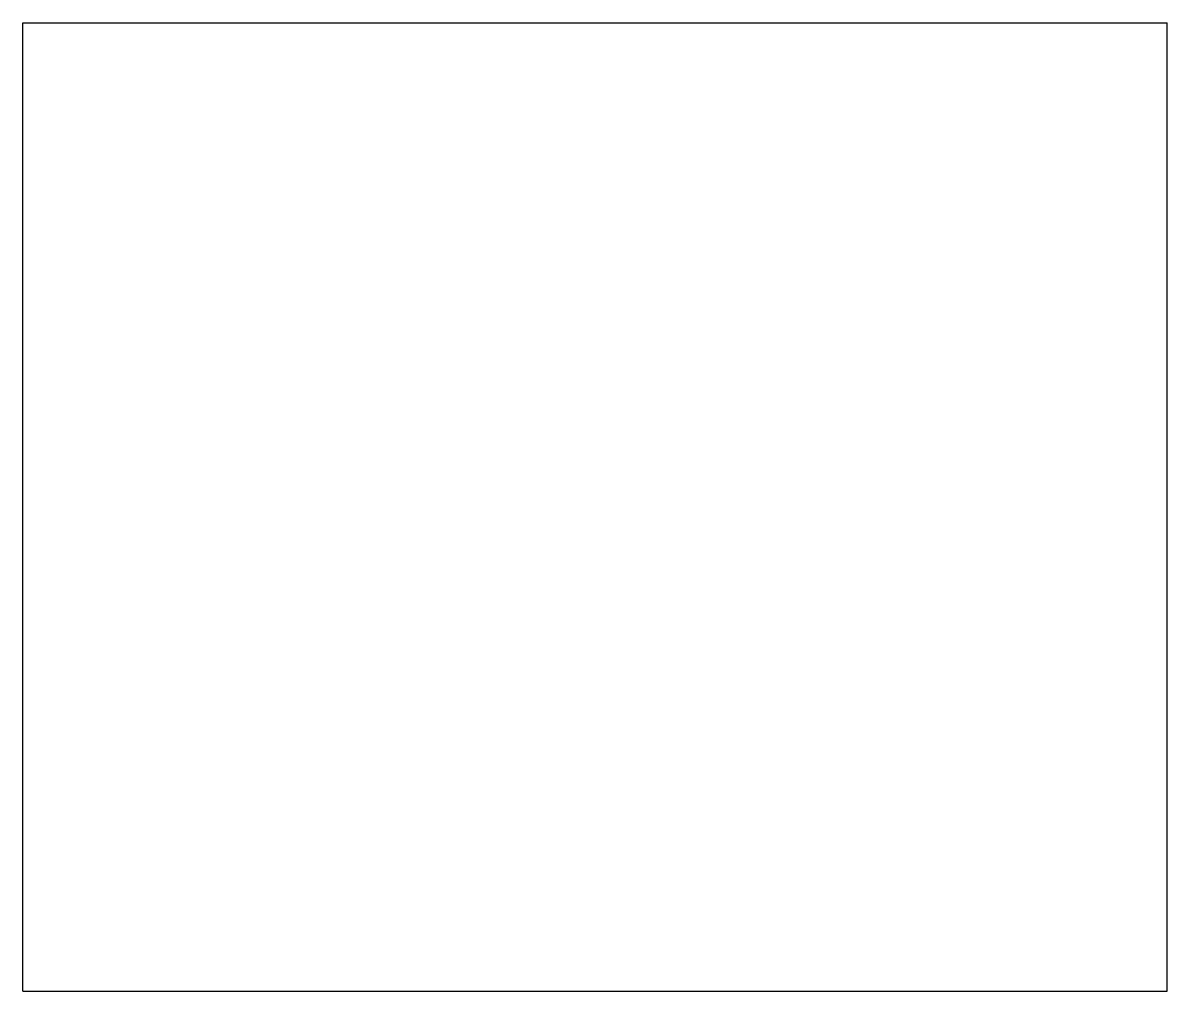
# Model space of a CAD drawing. Header units: metres. Extents: x -1875 to 6496, y -750 to 1895.
# Drawn here: x -750 to -100, y 1345 to 1895 of the extents above.
import ezdxf

# ---------------------------------------------------------------- set-up
doc = ezdxf.new("R2010")
doc.units = ezdxf.units.M

msp = doc.modelspace()

# ---------------------------------------------------------------- linework, layer by layer
for p, q in [((-750, 1895.22, 6097.62), (-100, 1895.22, 6097.62)), ((-750, 1345.22, 6115.62), (-750, 1895.22, 6115.62)), ((-750, 1895.22, 6115.62), (-100, 1895.22, 6115.62)), ((-750, 1345.22, 6097.62), (-750, 1895.22, 6097.62)), ((-750, 1895.22, 6097.62), (-750, 1895.22, 6115.62)), ((-750, 1895.22, 6479.62), (-100, 1895.22, 6479.62)), ((-750, 1345.22, 6479.62), (-750, 1895.22, 6479.62)), ((-750, 1895.22, 6479.62), (-750, 1895.22, 6497.62)), ((-750, 1895.22, 6497.62), (-100, 1895.22, 6497.62)), ((-750, 1345.22, 6497.62), (-750, 1895.22, 6497.62)), ((-100, 1345.22, 6097.62), (-100, 1895.22, 6097.62)), ((-100, 1895.22, 6097.62), (-100, 1895.22, 6115.62)), ((-100, 1345.22, 6115.62), (-100, 1895.22, 6115.62)), ((-100, 1345.22, 6479.62), (-100, 1895.22, 6479.62)), ((-100, 1895.22, 6479.62), (-100, 1895.22, 6497.62)), ((-100, 1345.22, 6497.62), (-100, 1895.22, 6497.62)), ((-750, 1345.22, 6115.62), (-100, 1345.22, 6115.62)), ((-750, 1345.22, 6097.62), (-100, 1345.22, 6097.62)), ((-750, 1345.22, 6097.62), (-750, 1345.22, 6115.62)), ((-750, 1345.22, 6479.62), (-750, 1345.22, 6497.62)), ((-750, 1345.22, 6497.62), (-100, 1345.22, 6497.62)), ((-750, 1345.22, 6479.62), (-100, 1345.22, 6479.62)), ((-100, 1345.22, 6097.62), (-100, 1345.22, 6115.62)), ((-100, 1345.22, 6479.62), (-100, 1345.22, 6497.62))]:
    msp.add_line(p, q)

doc.saveas('drawing.dxf')
